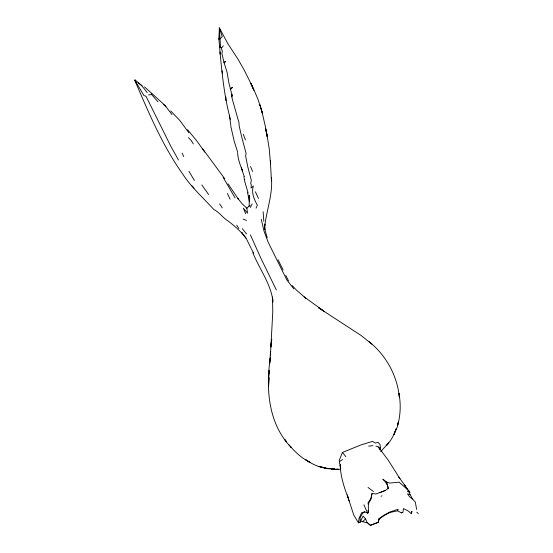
<?xml version="1.0" encoding="UTF-8"?>
<svg xmlns="http://www.w3.org/2000/svg" width="553" height="553" viewBox="0 0 553 553"><rect width="100%" height="100%" fill="white"/><g stroke="black" fill="none" stroke-linecap="round" stroke-linejoin="round"><path stroke-width="0.83" d="M270.493 160.335L270.493 163.778L269.249 148.923L266.359 130.95L261.763 110.752L257.892 99.084L253.315 88.411L244.032 69.706L238.115 59.392L227.698 43.417L219.258 27.65L220.571 47.226L221.207 47.606L222.341 51.401L221.905 53.406L223.937 62.261L227.062 72.236L228.983 83.289L232.122 95.648M220.094 51.844L220.08 54.139L219.659 45.885M269.677 363.328L270.638 351.494L270.293 355.033M249.147 206.442L249.279 195.271L249.451 201.852L247.606 192.679M271.447 180.9L270.493 163.577M272.947 302.111L272.539 297.044L272.774 312.106L270.583 352.524M368.609 523.65L370.303 525.35L378.204 522.412L379.026 519.212L383.989 515.645L389.754 512.527L397.593 510.799L398.167 509.244L390.114 511.898L384.01 515.147L379.061 518.548L378.211 522.246L370.469 525.322L367.296 522.861L360.445 521.154L360.826 520.09L360.044 522.461L358.379 522.785L359.097 518.161L361.676 512.693L364.69 511.829L367.586 513.17L368.443 512.645L368.298 502.359L370.966 498.481L372.038 493.449L375.971 493.995L385.386 490.414L388.296 488.368L386.637 481.981L382.814 479.209L384.701 481.034L387.612 485.548L388.116 488.631M134.801 80.13L134.766 80.793L135.077 81.16L135.132 79.998L134.801 80.13L143.918 95.545L146.027 96.277L170.891 146.427L178.46 159.997M219.79 47.779L218.85 39.118L219.396 28.12L220.032 30.221M368.298 502.359L368.215 504.011L370.925 499.304L372.038 493.449M379.026 519.212L379.061 518.548M157.958 101.807L151.563 94.494L151.626 93.277L144.52 86.883M269.753 363.293L270.334 357.501C265.703 388.6 268.136 423.978 291.39 447.598L288.583 444.453M244.73 179.414L244.571 180.935L248.09 192.893M232.06 94.259L231.769 96.734L232.447 99.713L239.034 122.904L239.076 125.407L241.364 135.616L246.085 153.333L245.622 156.001L247.868 167.2L251.339 180.319L250.689 183.423L251.276 184.799L251.117 187.992L253.364 185.953C251.18 192.651 254.117 199.363 257.352 205.177L256.046 208.135M360.044 522.461L360.114 517.774L362.464 513.488L364.69 511.829M379.787 449.831L380.305 447.474L380.111 444.626L378.079 442.296L375.404 443.084L372.515 441.377L360.95 444.923L342.431 452.451L339.238 460.29L339.583 463.435L340.434 464.548M411.301 513.689L411.902 511.477L411.301 513.689L408.301 511.055L403.476 508.532L402.957 512.355L401.443 512.908L397.593 510.799M219.444 30.346L220.156 29.371M218.85 39.118L219.334 37.742M379.69 448.787L380.305 447.474M250.302 207.534L252.14 203.85M360.445 521.154L363.169 516.101L365.505 518.963L367.296 522.861M401.443 512.908L401.81 512.278M223.281 45.775L221.864 47.676L220.571 47.226M224.566 62.807L225.804 61.176L223.937 62.261L224.242 62.772M219.824 39.083L222.265 36.643L219.963 29.952M368.457 512.313L367.586 513.17L363.888 504.716M362.568 521.686L365.505 518.963M250.094 205.239L246.811 208.149L247.55 213.216L243.348 208.163L245.705 213.734M380.685 451.614L388.621 442.912L386.347 445.635C390.819 440.935 394.095 435.142 396.079 428.969L393.819 434.679L397.344 426.861L398.423 421.739L397.572 425.506C400.655 415.096 400.863 404.07 399.01 393.418L399.328 396.971C397.185 375.639 386.056 355.226 369.252 341.872L371.789 344.021L361.164 335.533L318.673 307.841L323.436 310.848M339.846 461.333L342.577 459.515M230.193 88.784L232.571 87.298L230.663 89.192M380.001 492.668L385.386 490.414M380.996 496.228L382.005 495.834M148.57 94.936L151.563 94.494M368.644 446.153L372.957 445.614M340.53 469.207L335.664 469.407L331.572 468.778L335.139 469.096M323.063 467.472L318.991 466.442L325.835 468.108L332.885 468.937C323.311 469.034 313.772 465.322 305.961 459.882M332.885 468.937L331.738 468.896L334.945 469.103M336.542 469.207L338.146 469.31L336.646 469.207M323.754 467.631L325.835 468.108M408.93 491.582L407.63 491.202L409.877 492.405L404.319 484.781L407.54 489.654L409.738 491.845L409.884 492.239L408.93 491.582L410.098 494.61L412.524 498.965L415.331 502.124L416.623 509.444M410.098 494.61L407.499 493.85L409.655 496.87L412.524 498.965M418.234 513.523L416.817 512.196M375.909 446.091L378.342 446.969L388.234 460.172L399.854 478.601L398.934 477.087L405.563 486.405M243.133 219.057L246.527 220.426M306.051 459.916L310.433 462.674C302.864 458.907 296.325 453.204 290.767 446.907M242.587 233.325L241.64 232.467L246.285 238.537C241.336 231.714 234.714 226.094 228.03 220.937C222.728 217.751 219.334 212.179 213.762 209.428C203.241 197.836 191.456 187.515 182.863 174.264C162.872 146.213 149.317 114.229 135.824 82.743M368.049 487.463L373.455 491.527M135.132 79.998L141.623 85.521L147.202 92.545M324.113 311.284L304.212 296.947L305.761 298.267M138.132 82.729L142.1 85.874M305.685 298.178L296.325 289.966L292.088 285.479M407.54 489.654L399.169 482.181L389.72 483.073L386.637 481.981L387.086 482.997M165.983 106.321L151.626 93.277M247.011 208.336L242.242 203.891L237.735 198.375L238.516 199.336L228.071 183.838M163.439 104.33L166.273 107.068L171.997 114.651M170.697 110.973L179.787 120.416M188.483 137.656L191.151 140.421L193.287 143.918M192.022 185.829L194.055 188.124M286.578 441.723L284.546 439.372L286.108 441.197M293.892 288.998L286.917 280.06L268.191 242.283L263.975 230.988L261.258 219.299M202.771 148.978L224.705 178.66M187.571 129.651L196.744 140.842L204.755 152.061M242.325 228.686L246.673 234.043M342.431 452.451L345.846 456.66M180.098 120.837L188.898 132.831M208.571 194.469L201.79 184.923M358.379 522.785L353.664 514.815L347.243 494.894L349.074 501.032M236.719 225.223L238.868 228.479M219.645 203.863L222.251 207.866M378.342 446.969L379.261 448.393M135.54 81.879L136.46 83.309M188.939 171.333L194.421 180.499M223.122 177.326L235.115 197.933M278.041 259.744L283.136 270.016M285.832 275.456L288.528 280.896M246.652 239.269L251.193 248.435M251.532 249.113L253.709 253.516M242.622 170.884C240.175 165.133 237.859 158.981 237.617 152.669M182.103 153.105L183.741 156.589M227.421 193.46L230.103 199.232M255.382 191.746L258.507 198.513M242.629 170.849L241.267 167.898L244.246 176.448M276.362 289.959L260.954 258.431L250.419 234.928M252.839 252.624C259.17 268.675 270.376 282.991 272.871 300.362M250.537 166.564L252.603 171.451M347.955 497.251C343.862 486.764 340.461 475.787 340.185 464.444L340.669 468.059L339.991 465.073M243.251 134.199L245.435 139.964M267.265 237.818L265.426 231.686L264.424 225.424L264.714 229.633L264.825 224.083L264.707 226.398C266.608 210.085 272.906 194.297 271.44 177.624M260.836 107.959L262.309 113.061L259.917 104.78L260.622 107.234M237.61 151.999L234.189 141.236L230.815 126.333M229.806 116.904C224.442 96.505 222.258 75.443 220.225 54.443M367.939 510.357L368.443 512.645M231.548 94.584L232.053 96.941M229.972 117.713L230.304 119.324M229.516 116.04L230.85 125.669M222.05 70.819L222.424 73.286M243.963 176.469L244.302 179.58M263.131 211.73L263.802 221.283M225.852 96.962L225.997 100.667M268.855 373.773L268.71 376.745L269.18 370.565L268.855 373.773M268.71 383.36L268.571 386.174L269 377.478L268.71 383.36M270.998 344.277L270.859 347.084L271.744 339.3L270.998 344.277M251.968 85.722L250.772 83.268L253.841 90.222L251.968 85.722M266.843 134.324L265.495 128.365L267.223 136.736L266.843 134.324"/></g></svg>
